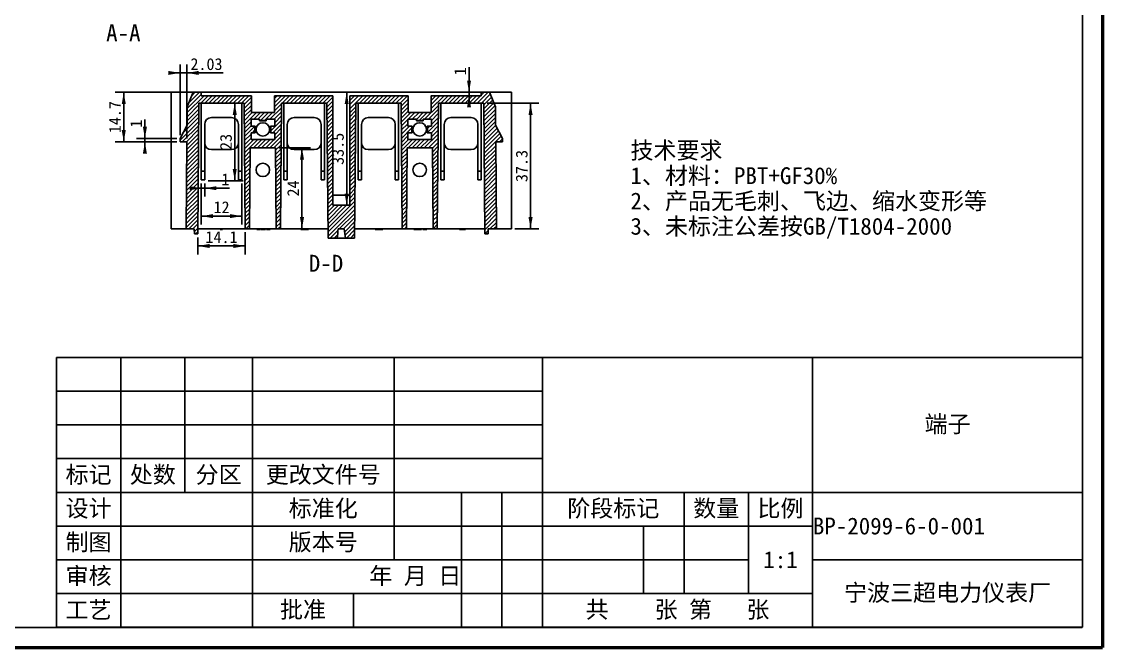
# Model space of a CAD drawing. Header units: millimetres. Extents: x -386 to 595, y -1 to 421.
# Drawn here: x 273.5 to 594.5, y -0.5 to 185.6 of the extents above; entities that cross this region are included whole.
import ezdxf

# ---------------------------------------------------------------- set-up
doc = ezdxf.new("R2010")
doc.units = ezdxf.units.MM
doc.header["$LTSCALE"] = 32.67
doc.layers.get('0').update_dxf_attribs({"linetype": 'CONTINUOUS'})
doc.styles.get("Standard").update_dxf_attribs({"font": '仿宋_GB2312.ttf'})
doc.dimstyles.new('DIMSTYLE_1', dxfattribs={"dimtxt": 3.5, "dimasz": 3.5, "dimexe": 1.25, "dimexo": 0.5, "dimgap": 0.4375, "dimtad": 1, "dimdsep": 46, "dimtxsty": 'Standard', "dimblk": '_FILLED', "dimblk1": '_FILLED', "dimblk2": '_FILLED', "dimcen": 0.09, "dimclrt": 5, "dimadec": 0, "dimazin": 0, "dimtp": 0.3, "dimtm": 0.3, "dimtfac": 1, "dimtofl": 0, "dimtmove": 0, "dimatfit": 3, "dimldrblk": '_FILLED', "dimfxl": 0, "dimtolj": 1, "dimarcsym": 0})
doc.dimstyles.new('DIMSTYLE_11', dxfattribs={"dimtxt": 3.5, "dimasz": 3.5, "dimexe": 1.25, "dimexo": 0.5, "dimgap": 0.4375, "dimtad": 1, "dimdec": 1, "dimdsep": 46, "dimtxsty": 'Standard', "dimblk": '_FILLED', "dimblk1": '_FILLED', "dimblk2": '_FILLED', "dimcen": 0.09, "dimclrt": 5, "dimadec": 0, "dimazin": 0, "dimtp": 0.2, "dimtm": 0.2, "dimtfac": 1, "dimtdec": 1, "dimtofl": 0, "dimtmove": 0, "dimatfit": 3, "dimldrblk": '_FILLED', "dimfxl": 0, "dimtolj": 1, "dimarcsym": 0})
doc.dimstyles.new('DIMSTYLE_2', dxfattribs={"dimtxt": 3.5, "dimasz": 3.5, "dimexe": 1.25, "dimexo": 0.5, "dimgap": 0.4375, "dimtad": 1, "dimdsep": 46, "dimtxsty": 'Standard', "dimblk": '_FILLED', "dimblk1": '_FILLED', "dimblk2": '_FILLED', "dimcen": 0.09, "dimclrt": 5, "dimadec": 0, "dimazin": 0, "dimtp": 0.2, "dimtm": 0.2, "dimtfac": 1, "dimtofl": 0, "dimtmove": 0, "dimatfit": 3, "dimldrblk": '_FILLED', "dimfxl": 0, "dimtolj": 1, "dimarcsym": 0})
doc.dimstyles.new('DIMSTYLE_3', dxfattribs={"dimtxt": 3.5, "dimasz": 3.5, "dimexe": 1.25, "dimexo": 0.5, "dimgap": 0.4375, "dimtad": 1, "dimdsep": 46, "dimtxsty": 'Standard', "dimblk": '_FILLED', "dimblk1": '_FILLED', "dimblk2": '_FILLED', "dimcen": 0.09, "dimclrt": 5, "dimadec": 0, "dimazin": 0, "dimtp": 0.1, "dimtm": 0.1, "dimtfac": 1, "dimtofl": 0, "dimtmove": 0, "dimatfit": 3, "dimldrblk": '_FILLED', "dimfxl": 0, "dimtolj": 1, "dimarcsym": 0})

# ---------------------------------------------------------------- blocks, each defined once
blk = doc.blocks.new('_FILLED')
at = {"color": 0, "linetype": 'ByBlock'}
blk.add_solid([(0, 0), (-1, 0.171), (-1, -0.171)], dxfattribs=at)
blk = doc.blocks.new('*D77')
at = {"color": 6, "linetype": 'Continuous'}
for p, q in [((323.33, 164.62), (301.29, 164.62)), ((303.79, 164.62), (303.79, 157.27)), ((303.79, 149.92), (303.79, 157.27)), ((319.48, 149.92), (301.29, 149.92))]:
    blk.add_line(p, q, dxfattribs=at)
at = {"color": 6, "linetype": 'Continuous', "xscale": 3.5, "yscale": 3.5, "zscale": 3.5}
for p, rotation in [((303.79, 164.62), 90), ((303.79, 149.92), 270)]:
    blk.add_blockref('_FILLED', p, dxfattribs=dict(at, rotation=rotation))
at = {"color": 5, "linetype": 'Continuous', "insert": (299.42, 157.27), "char_height": 3.5, "width": 9.7122, "attachment_point": 2, "rotation": 90, "line_spacing_factor": 0.9}
blk.add_mtext('14.7', dxfattribs=at)
blk = doc.blocks.new('*D78')
at = {"color": 6, "linetype": 'Continuous'}
for p, q in [((326.78, 136.2), (324.28, 136.2)), ((324.28, 136.2), (327.28, 136.2)), ((326.78, 137.63), (326.78, 133.7)), ((335.16, 136.2), (327.28, 136.2)), ((327.78, 137.63), (327.78, 133.7)), ((327.78, 136.2), (335.16, 136.2))]:
    blk.add_line(p, q, dxfattribs=at)
at = {"color": 6, "linetype": 'Continuous', "xscale": 3.5, "yscale": 3.5, "zscale": 3.5}
blk.add_blockref('_FILLED', (326.78, 136.2), dxfattribs=at)
at = {"color": 6, "linetype": 'Continuous', "xscale": 3.5, "yscale": 3.5, "zscale": 3.5, "rotation": 180}
blk.add_blockref('_FILLED', (327.78, 136.2), dxfattribs=at)
at = {"color": 5, "linetype": 'Continuous', "insert": (332.73, 140.57), "char_height": 3.5, "width": 2.428, "attachment_point": 1, "line_spacing_factor": 0.9}
blk.add_mtext('1', dxfattribs=at)
blk = doc.blocks.new('*D79')
at = {"color": 6, "linetype": 'Continuous'}
for p, q in [((326.78, 137.63), (326.78, 125.42)), ((338.78, 137.63), (338.78, 125.42)), ((326.78, 127.92), (332.78, 127.92)), ((338.78, 127.92), (332.78, 127.92))]:
    blk.add_line(p, q, dxfattribs=at)
at = {"color": 6, "linetype": 'Continuous', "xscale": 3.5, "yscale": 3.5, "zscale": 3.5, "rotation": 180}
blk.add_blockref('_FILLED', (326.78, 127.92), dxfattribs=at)
at = {"color": 6, "linetype": 'Continuous', "xscale": 3.5, "yscale": 3.5, "zscale": 3.5}
blk.add_blockref('_FILLED', (338.78, 127.92), dxfattribs=at)
at = {"color": 5, "linetype": 'Continuous', "insert": (332.78, 132.3), "char_height": 3.5, "width": 4.8561, "attachment_point": 2, "line_spacing_factor": 0.9}
blk.add_mtext('12', dxfattribs=at)
blk = doc.blocks.new('*D80')
at = {"color": 6, "linetype": 'Continuous'}
for p, q in [((336.69, 161.42), (336.69, 149.92)), ((336.69, 138.42), (336.69, 149.92)), ((328.78, 138.42), (339.19, 138.42))]:
    blk.add_line(p, q, dxfattribs=at)
at = {"color": 6, "linetype": 'Continuous', "xscale": 3.5, "yscale": 3.5, "zscale": 3.5}
for p, rotation in [((336.69, 161.42), 90), ((336.69, 138.42), 270)]:
    blk.add_blockref('_FILLED', p, dxfattribs=dict(at, rotation=rotation))
at = {"color": 5, "linetype": 'Continuous', "insert": (332.32, 149.92), "char_height": 3.5, "width": 4.8561, "attachment_point": 2, "rotation": 90, "line_spacing_factor": 0.9}
blk.add_mtext('23', dxfattribs=at)
blk = doc.blocks.new('*D81')
at = {"color": 6, "linetype": 'Continuous'}
for p, q in [((349.78, 148.12), (359.13, 148.12)), ((356.63, 148.12), (356.63, 136.12)), ((356.63, 124.12), (356.63, 136.12)), ((351.24, 124.12), (359.13, 124.12))]:
    blk.add_line(p, q, dxfattribs=at)
at = {"color": 6, "linetype": 'Continuous', "xscale": 3.5, "yscale": 3.5, "zscale": 3.5}
for p, rotation in [((356.63, 148.12), 90), ((356.63, 124.12), 270)]:
    blk.add_blockref('_FILLED', p, dxfattribs=dict(at, rotation=rotation))
at = {"color": 5, "linetype": 'Continuous', "insert": (352.25, 136.12), "char_height": 3.5, "width": 4.8561, "attachment_point": 2, "rotation": 90, "line_spacing_factor": 0.9}
blk.add_mtext('24', dxfattribs=at)
blk = doc.blocks.new('*D82')
at = {"color": 6, "linetype": 'Continuous'}
for p, q in [((406.15, 164.62), (406.15, 172.06)), ((406.15, 172.06), (406.15, 164.12)), ((406.15, 161.12), (406.15, 164.12)), ((406.15, 163.62), (406.15, 161.12))]:
    blk.add_line(p, q, dxfattribs=at)
at = {"color": 6, "linetype": 'Continuous', "xscale": 3.5, "yscale": 3.5, "zscale": 3.5}
for p, rotation in [((406.15, 164.62), 270), ((406.15, 163.62), 90)]:
    blk.add_blockref('_FILLED', p, dxfattribs=dict(at, rotation=rotation))
at = {"color": 5, "linetype": 'Continuous', "insert": (401.77, 169.63), "char_height": 3.5, "width": 2.428, "attachment_point": 1, "rotation": 90, "line_spacing_factor": 0.9}
blk.add_mtext('1', dxfattribs=at)
blk = doc.blocks.new('*D83')
at = {"color": 6, "linetype": 'Continuous'}
for p in [(369.88, 164.62), (369.88, 131.12)]:
    blk.add_line(p, (369.88, 147.87), dxfattribs=at)
at = {"color": 6, "linetype": 'Continuous', "xscale": 3.5, "yscale": 3.5, "zscale": 3.5}
for p, rotation in [((369.88, 164.62), 90), ((369.88, 131.12), 270)]:
    blk.add_blockref('_FILLED', p, dxfattribs=dict(at, rotation=rotation))
at = {"color": 5, "linetype": 'Continuous', "insert": (365.51, 147.87), "char_height": 3.5, "width": 9.7122, "attachment_point": 2, "rotation": 90, "line_spacing_factor": 0.9}
blk.add_mtext('33.5', dxfattribs=at)
blk = doc.blocks.new('*D110')
at = {"color": 6, "linetype": 'Continuous'}
for p, q in [((310.06, 150.92), (310.06, 156.56)), ((310.06, 156.56), (310.06, 150.42)), ((319.48, 150.92), (307.56, 150.92)), ((319.48, 149.92), (307.56, 149.92)), ((310.06, 147.42), (310.06, 150.42)), ((310.06, 149.92), (310.06, 147.42))]:
    blk.add_line(p, q, dxfattribs=at)
at = {"color": 6, "linetype": 'Continuous', "xscale": 3.5, "yscale": 3.5, "zscale": 3.5}
for p, rotation in [((310.06, 150.92), 270), ((310.06, 149.92), 90)]:
    blk.add_blockref('_FILLED', p, dxfattribs=dict(at, rotation=rotation))
at = {"color": 5, "linetype": 'Continuous', "insert": (305.69, 154.13), "char_height": 3.5, "width": 2.428, "attachment_point": 1, "rotation": 90, "line_spacing_factor": 0.9}
blk.add_mtext('1', dxfattribs=at)
blk = doc.blocks.new('*D121')
at = {"color": 6, "linetype": 'Continuous'}
for p, q in [((411.5, 161.42), (426.89, 161.42)), ((424.39, 161.42), (424.39, 142.77)), ((424.39, 124.12), (424.39, 142.77)), ((419.73, 124.12), (426.89, 124.12))]:
    blk.add_line(p, q, dxfattribs=at)
at = {"color": 6, "linetype": 'Continuous', "xscale": 3.5, "yscale": 3.5, "zscale": 3.5}
for p, rotation in [((424.39, 161.42), 90), ((424.39, 124.12), 270)]:
    blk.add_blockref('_FILLED', p, dxfattribs=dict(at, rotation=rotation))
at = {"color": 5, "linetype": 'Continuous', "insert": (420.01, 142.77), "char_height": 3.5, "width": 9.7122, "attachment_point": 2, "rotation": 90, "line_spacing_factor": 0.9}
blk.add_mtext('37.3', dxfattribs=at)
blk = doc.blocks.new('*D122')
at = {"color": 6, "linetype": 'Continuous'}
for p, q in [((320.48, 170.37), (317.98, 170.37)), ((317.98, 170.37), (321.5, 170.37)), ((320.48, 151.92), (320.48, 172.87)), ((333.26, 170.37), (321.5, 170.37)), ((322.51, 150.92), (322.51, 172.87)), ((322.51, 170.37), (333.26, 170.37))]:
    blk.add_line(p, q, dxfattribs=at)
at = {"color": 6, "linetype": 'Continuous', "xscale": 3.5, "yscale": 3.5, "zscale": 3.5}
blk.add_blockref('_FILLED', (320.48, 170.37), dxfattribs=at)
at = {"color": 6, "linetype": 'Continuous', "xscale": 3.5, "yscale": 3.5, "zscale": 3.5, "rotation": 180}
blk.add_blockref('_FILLED', (322.51, 170.37), dxfattribs=at)
at = {"color": 5, "linetype": 'Continuous', "insert": (323.55, 174.74), "char_height": 3.5, "width": 9.7122, "attachment_point": 1, "line_spacing_factor": 0.9}
blk.add_mtext('2.03', dxfattribs=at)
blk = doc.blocks.new('*D124')
at = {"color": 6, "linetype": 'Continuous'}
for p, q in [((339.82, 123.12), (339.82, 116.57)), ((325.72, 121.62), (325.72, 116.57)), ((325.72, 119.07), (332.77, 119.07)), ((339.82, 119.07), (332.77, 119.07))]:
    blk.add_line(p, q, dxfattribs=at)
at = {"color": 6, "linetype": 'Continuous', "xscale": 3.5, "yscale": 3.5, "zscale": 3.5, "rotation": 180}
blk.add_blockref('_FILLED', (325.72, 119.07), dxfattribs=at)
at = {"color": 6, "linetype": 'Continuous', "xscale": 3.5, "yscale": 3.5, "zscale": 3.5}
blk.add_blockref('_FILLED', (339.82, 119.07), dxfattribs=at)
at = {"color": 5, "linetype": 'Continuous', "insert": (332.77, 123.45), "char_height": 3.5, "width": 9.7122, "attachment_point": 2, "line_spacing_factor": 0.9}
blk.add_mtext('14.1', dxfattribs=at)
blk = doc.blocks.new('*T129')
at = {"color": 0, "linetype": 'ByBlock', "lineweight": -2}
for p, q in [((0, 0), (304.2, 0)), ((0, 0), (0, -80)), ((19.05, 0), (19.05, -80)), ((38.1, 0), (38.1, -40)), ((58.1, 0), (58.1, -80)), ((100.1, 0), (100.1, -60)), ((144.1, 0), (144.1, -80)), ((224.2, 0), (224.2, -80)), ((304.2, 0), (304.2, -80)), ((0, -10), (144.1, -10)), ((0, -20), (144.1, -20)), ((0, -30), (144.1, -30)), ((0, -40), (304.2, -40)), ((120.1, -40), (120.1, -80)), ((132.1, -40), (132.1, -80)), ((186.1, -40), (186.1, -70)), ((205.15, -40), (205.15, -70)), ((0, -50), (224.2, -50)), ((174.1, -50), (174.1, -70)), ((0, -60), (205.15, -60)), ((224.2, -60), (304.2, -60)), ((0, -70), (224.2, -70)), ((88.1, -70), (88.1, -80)), ((0, -80), (304.2, -80))]:
    blk.add_line(p, q, dxfattribs=at)
at = {"color": 7, "linetype": 'Continuous', "char_height": 5, "attachment_point": 5, "line_spacing_factor": 0.9}
for s, insert, width in [('端子', (264.2, -20), 79.88), ('标记', (9.525, -35), 18.93), ('处数', (28.575, -35), 18.93), ('分区', (48.1, -35), 19.88)]:
    blk.add_mtext(s, dxfattribs=dict(at, insert=insert, width=width))
at = {"color": 7, "linetype": 'Continuous', "char_height": 5}
for s, insert, width, attachment_point in [('更改文件号', (79.1, -35), 41.88, 5), ('设计', (9.525, -45), 18.93, 5), ('标准化', (79.1, -45), 41.88, 5), ('阶段标记', (165.1, -45), 41.88, 5), ('数量 ', (195.625, -45), 18.93, 5), ('比例', (214.675, -45), 18.93, 5), ('BP-2099-6-0-001 ', (224.26, -50), 79.88, 4), ('制图', (9.525, -55), 18.93, 5), ('版本号', (79.1, -55), 41.88, 5), ('1:1', (214.675, -60), 18.93, 5), ('审核', (9.525, -65), 18.93, 5), ('  年 月 日', (120.04, -65), 61.88, 6), ('宁波三超电力仪表厂', (264.2, -70), 79.88, 5), ('工艺', (9.525, -75), 18.93, 5), ('批准', (73.1, -75), 29.88, 5), ('共    张 第   张', (184.15, -75), 79.98, 5)]:
    blk.add_mtext(s, dxfattribs=dict(at, insert=insert, width=width, attachment_point=attachment_point))

msp = doc.modelspace()

# ---------------------------------------------------------------- hatches: boundary and pattern name
at = {"linetype": 'Continuous'}
h = msp.add_hatch(dxfattribs=at)
h.set_pattern_fill('D', color=6, scale=0.852608, angle=45, style=0, pattern_type=0)
h.set_pattern_definition([(45, (0, 0), (-0.6028846, 0.6028846), [])])
edge = h.paths.add_edge_path()
edge.add_line((412.22948, 164.62158), (413.95738, 160.30185))
edge.add_line((414.00499, 154.84631), (413.95738, 160.30185))
edge.add_line((414.00499, 154.84631), (416.07948, 150.92158))
edge.add_line((416.07948, 150.92158), (416.07948, 149.92158))
edge.add_line((416.07948, 149.92158), (414.04796, 149.92158))
edge.add_line((414.27312, 124.12158), (414.04796, 149.92158))
edge.add_line((414.27312, 124.12158), (411.84855, 124.12158))
edge.add_line((411.80928, 122.62158), (411.84855, 124.12158))
edge.add_line((410.83621, 122.62158), (411.80928, 122.62158))
edge.add_line((410.83621, 122.62158), (410.49761, 161.42158))
edge.add_line((397.06136, 161.42158), (410.49761, 161.42158))
edge.add_line((396.73585, 124.12158), (397.06136, 161.42158))
edge.add_line((396.73585, 124.12158), (395.48893, 124.12158))
edge.add_line((395.48893, 124.12158), (395.27948, 148.12158))
edge.add_line((387.77948, 148.12158), (395.27948, 148.12158))
edge.add_line((387.57004, 124.12158), (387.77948, 148.12158))
edge.add_line((387.57004, 124.12158), (386.32312, 124.12158))
edge.add_line((386.32312, 124.12158), (385.99761, 161.42158))
edge.add_line((372.56136, 161.42158), (385.99761, 161.42158))
edge.add_line((372.21229, 121.42158), (372.56136, 161.42158))
edge.add_line((372.21229, 121.42158), (369.49555, 121.42158))
edge.add_spline(control_points=[(369.17869, 124.12158), (369.21877, 123.83023), (369.29456, 123.2416), (369.39902, 122.34107), (369.46398, 121.72991), (369.49555, 121.42158)], knot_values=[0, 0, 0, 0, 0.333333333, 0.666666667, 1, 1, 1, 1], degree=3, periodic=0)
edge.add_line((369.17869, 124.12158), (367.38028, 124.12158))
edge.add_spline(control_points=[(367.06342, 121.42158), (367.09499, 121.72992), (367.15995, 122.3411), (367.26442, 123.24163), (367.3402, 123.83024), (367.38028, 124.12158)], knot_values=[0, 0, 0, 0, 0.333333333, 0.666666667, 1, 1, 1, 1], degree=3, periodic=0)
edge.add_line((367.06342, 121.42158), (364.34668, 121.42158))
edge.add_line((364.34668, 121.42158), (363.99761, 161.42158))
edge.add_line((350.56136, 161.42158), (363.99761, 161.42158))
edge.add_line((350.23585, 124.12158), (350.56136, 161.42158))
edge.add_line((350.23585, 124.12158), (348.98893, 124.12158))
edge.add_line((348.98893, 124.12158), (348.77948, 148.12158))
edge.add_line((341.27948, 148.12158), (348.77948, 148.12158))
edge.add_line((341.07004, 124.12158), (341.27948, 148.12158))
edge.add_line((341.07004, 124.12158), (339.82312, 124.12158))
edge.add_line((339.82312, 124.12158), (339.49761, 161.42158))
edge.add_line((326.06136, 161.42158), (339.49761, 161.42158))
edge.add_line((325.72276, 122.62158), (326.06136, 161.42158))
edge.add_line((324.74969, 122.62158), (325.72276, 122.62158))
edge.add_line((324.74969, 122.62158), (324.71041, 124.12158))
edge.add_line((324.71041, 124.12158), (322.28585, 124.12158))
edge.add_line((322.28585, 124.12158), (322.511, 149.92158))
edge.add_line((322.511, 149.92158), (320.47948, 149.92158))
edge.add_line((320.47948, 149.92158), (320.47948, 150.92158))
edge.add_line((320.47948, 150.92158), (322.55398, 154.84631))
edge.add_line((322.55398, 154.84631), (322.60159, 160.30185))
edge.add_line((324.32948, 164.62158), (322.60159, 160.30185))
edge.add_line((324.32948, 164.62158), (326.77948, 164.62158))
edge.add_line((326.77948, 163.62158), (326.77948, 164.62158))
edge.add_line((341.61367, 163.62158), (326.77948, 163.62158))
edge.add_line((341.61367, 158.62158), (341.61367, 163.62158))
edge.add_line((341.61367, 158.62158), (348.44529, 158.62158))
edge.add_line((348.44529, 158.62158), (348.44529, 163.62158))
edge.add_line((365.77948, 163.62158), (348.44529, 163.62158))
edge.add_line((365.77948, 131.12158), (365.77948, 163.62158))
edge.add_line((365.77948, 131.12158), (370.77948, 131.12158))
edge.add_line((370.77948, 131.12158), (370.77948, 163.62158))
edge.add_line((388.11367, 163.62158), (370.77948, 163.62158))
edge.add_line((388.11367, 158.62158), (388.11367, 163.62158))
edge.add_line((394.94529, 158.62158), (388.11367, 158.62158))
edge.add_line((394.94529, 158.62158), (394.94529, 163.62158))
edge.add_line((409.77948, 163.62158), (394.94529, 163.62158))
edge.add_line((409.77948, 163.62158), (409.77948, 164.62158))
edge.add_line((409.77948, 164.62158), (412.22948, 164.62158))
edge.add_line((388.02948, 156.62158), (388.02948, 154.62158))
edge.add_line((388.02948, 154.62158), (389.18427, 154.62158))
edge.add_line((389.18427, 154.62158), (389.18427, 152.62158))
edge.add_line((389.18427, 152.62158), (388.02948, 152.62158))
edge.add_line((388.02948, 152.62158), (388.02948, 150.62158))
edge.add_line((388.02948, 150.62158), (395.02948, 150.62158))
edge.add_line((395.02948, 150.62158), (395.02948, 152.62158))
edge.add_line((395.02948, 152.62158), (393.8747, 152.62158))
edge.add_line((393.8747, 152.62158), (393.8747, 154.62158))
edge.add_line((393.8747, 154.62158), (395.02948, 154.62158))
edge.add_line((395.02948, 154.62158), (395.02948, 156.62158))
edge.add_line((395.02948, 156.62158), (392.52948, 156.62158))
edge.add_line((392.52948, 156.62158), (392.52948, 156.2168))
edge.add_line((392.52948, 156.2168), (390.52948, 156.2168))
edge.add_line((390.52948, 156.2168), (390.52948, 156.62158))
edge.add_line((390.52948, 156.62158), (388.02948, 156.62158))
edge.add_line((341.52948, 150.62158), (348.52948, 150.62158))
edge.add_line((348.52948, 150.62158), (348.52948, 152.62158))
edge.add_line((347.3747, 152.62158), (348.52948, 152.62158))
edge.add_line((347.3747, 154.62158), (347.3747, 152.62158))
edge.add_line((348.52948, 154.62158), (347.3747, 154.62158))
edge.add_line((348.52948, 154.62158), (348.52948, 156.62158))
edge.add_line((348.52948, 156.62158), (346.02948, 156.62158))
edge.add_line((346.02948, 156.2168), (346.02948, 156.62158))
edge.add_line((344.02948, 156.2168), (346.02948, 156.2168))
edge.add_line((344.02948, 156.62158), (344.02948, 156.2168))
edge.add_line((344.02948, 156.62158), (341.52948, 156.62158))
edge.add_line((341.52948, 156.62158), (341.52948, 154.62158))
edge.add_line((342.68427, 154.62158), (341.52948, 154.62158))
edge.add_line((342.68427, 152.62158), (342.68427, 154.62158))
edge.add_line((341.52948, 152.62158), (342.68427, 152.62158))
edge.add_line((341.52948, 152.62158), (341.52948, 150.62158))

# ---------------------------------------------------------------- linework, layer by layer
at = {"color": 7, "linetype": 'Continuous'}
for p, q in [((317.82948, 164.62158), (317.82948, 124.12158)), ((317.82948, 164.62158), (418.72948, 164.62158)), ((324.32948, 164.62158), (322.60159, 160.30185)), ((326.77948, 163.62158), (326.77948, 164.62158)), ((409.77948, 163.62158), (409.77948, 164.62158)), ((412.22948, 164.62158), (413.95738, 160.30185)), ((418.72948, 164.62158), (418.72948, 124.12158)), ((325.72276, 122.62158), (326.06136, 161.42158)), ((326.06136, 161.42158), (339.49761, 161.42158)), ((341.61367, 163.62158), (326.77948, 163.62158)), ((326.77948, 138.62901), (326.77948, 161.42158)), ((338.77948, 138.62901), (338.77948, 161.42158)), ((339.82312, 124.12158), (339.49761, 161.42158)), ((341.61367, 158.62158), (341.61367, 163.62158)), ((348.44529, 158.62158), (348.44529, 163.62158)), ((365.77948, 163.62158), (348.44529, 163.62158)), ((350.23585, 124.12158), (350.56136, 161.42158)), ((350.56136, 161.42158), (363.99761, 161.42158)), ((351.27948, 138.62901), (351.27948, 161.42158)), ((363.27948, 138.62901), (363.27948, 161.42158)), ((364.34668, 121.42158), (363.99761, 161.42158)), ((365.77948, 131.12158), (365.77948, 163.62158)), ((370.77948, 131.12158), (370.77948, 163.62158)), ((388.11367, 163.62158), (370.77948, 163.62158)), ((372.21229, 121.42158), (372.56136, 161.42158)), ((372.56136, 161.42158), (385.99761, 161.42158)), ((373.27948, 138.62901), (373.27948, 161.42158)), ((385.27948, 161.42158), (385.27948, 138.62901)), ((386.32312, 124.12158), (385.99761, 161.42158)), ((388.11367, 158.62158), (388.11367, 163.62158)), ((409.77948, 163.62158), (394.94529, 163.62158)), ((394.94529, 158.62158), (394.94529, 163.62158)), ((396.73585, 124.12158), (397.06136, 161.42158)), ((397.06136, 161.42158), (410.49761, 161.42158)), ((397.77948, 138.62901), (397.77948, 161.42158)), ((409.77948, 161.42158), (409.77948, 138.62901)), ((410.83621, 122.62158), (410.49761, 161.42158)), ((322.55398, 154.84631), (322.60159, 160.30185)), ((341.61367, 158.62158), (348.44529, 158.62158)), ((394.94529, 158.62158), (388.11367, 158.62158)), ((414.00499, 154.84631), (413.95738, 160.30185)), ((320.47948, 150.92158), (322.55398, 154.84631)), ((327.77948, 138.62901), (327.77948, 155.12158)), ((335.77948, 157.12158), (329.77948, 157.12158)), ((337.77948, 138.62901), (337.77948, 155.12158)), ((341.52948, 156.62158), (341.52948, 154.62158)), ((344.02948, 156.62158), (341.52948, 156.62158)), ((342.77948, 154.62158), (341.52948, 154.62158)), ((342.68427, 152.62158), (342.68427, 154.62158)), ((342.77948, 152.62158), (342.77948, 154.62158)), ((344.02948, 156.12158), (344.02948, 156.62158)), ((344.02948, 156.2168), (346.02948, 156.2168)), ((346.02948, 156.12158), (344.02948, 156.12158)), ((346.02948, 156.12158), (346.02948, 156.62158)), ((348.52948, 156.62158), (346.02948, 156.62158)), ((347.27948, 152.62158), (347.27948, 154.62158)), ((347.27948, 154.62158), (348.52948, 154.62158)), ((347.3747, 154.62158), (347.3747, 152.62158)), ((348.52948, 154.62158), (348.52948, 156.62158)), ((352.27948, 138.62901), (352.27948, 155.12158)), ((360.27948, 157.12158), (354.27948, 157.12158)), ((362.27948, 138.62901), (362.27948, 155.12158)), ((374.27948, 155.12158), (374.27948, 138.62901)), ((382.27948, 157.12158), (376.27948, 157.12158)), ((384.27948, 138.62901), (384.27948, 155.12158)), ((390.52948, 156.62158), (388.02948, 156.62158)), ((388.02948, 156.62158), (388.02948, 154.62158)), ((388.02948, 154.62158), (389.27948, 154.62158)), ((389.18427, 154.62158), (389.18427, 152.62158)), ((389.27948, 152.62158), (389.27948, 154.62158)), ((390.52948, 156.12158), (390.52948, 156.62158)), ((392.52948, 156.2168), (390.52948, 156.2168)), ((390.52948, 156.12158), (392.52948, 156.12158)), ((395.02948, 156.62158), (392.52948, 156.62158)), ((392.52948, 156.12158), (392.52948, 156.62158)), ((393.77948, 154.62158), (395.02948, 154.62158)), ((393.77948, 154.62158), (393.77948, 152.62158)), ((393.8747, 152.62158), (393.8747, 154.62158)), ((395.02948, 154.62158), (395.02948, 156.62158)), ((398.77948, 155.12158), (398.77948, 138.62901)), ((406.77948, 157.12158), (400.77948, 157.12158)), ((408.77948, 138.62901), (408.77948, 155.12158)), ((414.00499, 154.84631), (416.07948, 150.92158)), ((320.47948, 149.92158), (320.47948, 150.92158)), ((341.52948, 152.62158), (341.52948, 150.62158)), ((341.52948, 152.62158), (342.77948, 152.62158)), ((347.27948, 152.62158), (348.52948, 152.62158)), ((348.52948, 150.62158), (348.52948, 152.62158)), ((389.27948, 152.62158), (388.02948, 152.62158)), ((388.02948, 152.62158), (388.02948, 150.62158)), ((393.77948, 152.62158), (395.02948, 152.62158)), ((395.02948, 150.62158), (395.02948, 152.62158)), ((416.07948, 150.92158), (416.07948, 149.92158)), ((322.511, 149.92158), (320.47948, 149.92158)), ((322.28585, 124.12158), (322.511, 149.92158)), ((341.07004, 124.12158), (341.27948, 148.12158)), ((341.27948, 148.12158), (348.77948, 148.12158)), ((341.52948, 150.62158), (348.52948, 150.62158)), ((348.98893, 124.12158), (348.77948, 148.12158)), ((387.57004, 124.12158), (387.77948, 148.12158)), ((387.77948, 148.12158), (395.27948, 148.12158)), ((388.02948, 150.62158), (395.02948, 150.62158)), ((395.48893, 124.12158), (395.27948, 148.12158)), ((416.07948, 149.92158), (414.04796, 149.92158)), ((414.27312, 124.12158), (414.04796, 149.92158)), ((329.77948, 147.62158), (335.77948, 147.62158)), ((354.27948, 147.62158), (360.27948, 147.62158)), ((376.27948, 147.62158), (382.27948, 147.62158)), ((400.77948, 147.62158), (406.77948, 147.62158)), ((327.77948, 141.29323), (326.77948, 141.29323)), ((338.77948, 141.29323), (337.77948, 141.29323)), ((352.27948, 141.29323), (351.27948, 141.29323)), ((363.27948, 141.29323), (362.27948, 141.29323)), ((373.27948, 141.29323), (374.27948, 141.29323)), ((384.27948, 141.29323), (385.27948, 141.29323)), ((397.77948, 141.29323), (398.77948, 141.29323)), ((408.77948, 141.29323), (409.77948, 141.29323)), ((327.77948, 138.62901), (326.77948, 138.62901)), ((338.77948, 138.62901), (337.77948, 138.62901)), ((352.27948, 138.62901), (351.27948, 138.62901)), ((363.27948, 138.62901), (362.27948, 138.62901)), ((373.27948, 138.62901), (374.27948, 138.62901)), ((384.27948, 138.62901), (385.27948, 138.62901)), ((397.77948, 138.62901), (398.77948, 138.62901)), ((408.77948, 138.62901), (409.77948, 138.62901)), ((370.77948, 134.12158), (365.77948, 134.12158)), ((365.77948, 131.12158), (370.77948, 131.12158)), ((317.82948, 124.12158), (324.71041, 124.12158)), ((324.74969, 122.62158), (324.71041, 124.12158)), ((324.74969, 122.62158), (325.72276, 122.62158)), ((364.32312, 124.12158), (325.73585, 124.12158)), ((332.32948, 124.12158), (332.32948, 123.92158)), ((333.07948, 123.92158), (332.32948, 123.92158)), ((332.70448, 124.12158), (332.70448, 123.92158)), ((333.07948, 124.12158), (333.07948, 123.92158)), ((343.23948, 124.12158), (343.23948, 123.92158)), ((343.24995, 124.12158), (343.24995, 123.92158)), ((344.25519, 123.92158), (343.24995, 123.92158)), ((343.32325, 124.12158), (343.32325, 123.92158)), ((344.12954, 124.12158), (344.12954, 123.92158)), ((344.25519, 124.12158), (344.25519, 123.92158)), ((344.47318, 124.12158), (344.47318, 123.92158)), ((345.81764, 123.92158), (344.47318, 123.92158)), ((345.63049, 124.12158), (345.63049, 123.92158)), ((345.81764, 124.12158), (345.81764, 123.92158)), ((346.10948, 124.12158), (346.10948, 123.92158)), ((347.16708, 123.92158), (346.10948, 123.92158)), ((346.81105, 124.12158), (346.81105, 123.92158)), ((347.13566, 124.12158), (347.13566, 123.92158)), ((347.16708, 124.12158), (347.16708, 123.92158)), ((356.32948, 124.12158), (356.32948, 123.92158)), ((358.57948, 123.92158), (356.32948, 123.92158)), ((356.39198, 124.12158), (356.39198, 123.92158)), ((356.45448, 124.12158), (356.45448, 123.92158)), ((356.70448, 124.12158), (356.70448, 123.92158)), ((356.95448, 124.12158), (356.95448, 123.92158)), ((357.39198, 124.12158), (357.39198, 123.92158)), ((357.64198, 124.12158), (357.64198, 123.92158)), ((358.01698, 124.12158), (358.01698, 123.92158)), ((358.26698, 124.12158), (358.26698, 123.92158)), ((358.51698, 124.12158), (358.51698, 123.92158)), ((358.57948, 124.12158), (358.57948, 123.92158)), ((369.17869, 124.12158), (367.38028, 124.12158)), ((410.82312, 124.12158), (372.23585, 124.12158)), ((378.32948, 124.12158), (378.32948, 123.92158)), ((380.57948, 123.92158), (378.32948, 123.92158)), ((378.39198, 124.12158), (378.39198, 123.92158)), ((378.45448, 124.12158), (378.45448, 123.92158)), ((378.70448, 124.12158), (378.70448, 123.92158)), ((378.95448, 124.12158), (378.95448, 123.92158)), ((379.39198, 124.12158), (379.39198, 123.92158)), ((379.51698, 124.12158), (379.51698, 123.92158)), ((379.95448, 124.12158), (379.95448, 123.92158)), ((380.20448, 124.12158), (380.20448, 123.92158)), ((380.45448, 124.12158), (380.45448, 123.92158)), ((380.51698, 124.12158), (380.51698, 123.92158)), ((380.57948, 124.12158), (380.57948, 123.92158)), ((389.77948, 124.12158), (389.77948, 123.92158)), ((392.04138, 123.92158), (389.77948, 123.92158)), ((390.80085, 124.12158), (390.80085, 123.92158)), ((391.85423, 124.12158), (391.85423, 123.92158)), ((392.04138, 124.12158), (392.04138, 123.92158)), ((392.48948, 124.12158), (392.48948, 123.92158)), ((393.66879, 123.92158), (392.48948, 123.92158)), ((392.55696, 124.12158), (392.55696, 123.92158)), ((393.07914, 124.12158), (393.07914, 123.92158)), ((393.60561, 124.12158), (393.60561, 123.92158)), ((393.66879, 124.12158), (393.66879, 123.92158)), ((403.32948, 124.12158), (403.32948, 123.92158)), ((405.08865, 123.92158), (403.32948, 123.92158)), ((404.39755, 124.12158), (404.39755, 123.92158)), ((404.69598, 124.12158), (404.69598, 123.92158)), ((405.08865, 124.12158), (405.08865, 123.92158)), ((410.83621, 122.62158), (411.80928, 122.62158)), ((411.80928, 122.62158), (411.84855, 124.12158)), ((418.72948, 124.12158), (411.84855, 124.12158)), ((364.34668, 121.42158), (372.21229, 121.42158))]:
    msp.add_line(p, q, dxfattribs=at)
for points, const_width in [([(594, 0), (594, 420)], 1), ([(588, 414), (588, 6)], 0.5), ([(588, 6), (30, 6)], 0.5), ([(0, 0), (594, 0)], 1)]:
    msp.add_lwpolyline(points, dxfattribs=dict(at, const_width=const_width))
for centre in [(345.02948, 153.62158), (391.52948, 153.62158), (345.02948, 141.62158), (391.52948, 141.62158)]:
    msp.add_circle(centre, 2, dxfattribs=at)
for centre, start, end in [((329.77948, 155.12158), 90, 180), ((335.77948, 155.12158), 0, 90), ((354.27948, 155.12158), 90, 180), ((360.27948, 155.12158), 0, 90), ((376.27948, 155.12158), 90, 180), ((382.27948, 155.12158), 0, 90), ((400.77948, 155.12158), 90, 180), ((406.77948, 155.12158), 0, 90), ((329.77948, 149.62158), 180, 270), ((335.77948, 149.62158), 270, 360), ((354.27948, 149.62158), 180, 270), ((360.27948, 149.62158), 270, 360), ((376.27948, 149.62158), 180, 270), ((382.27948, 149.62158), 270, 360), ((400.77948, 149.62158), 180, 270), ((406.77948, 149.62158), 270, 360)]:
    msp.add_arc(centre, 2, start, end, dxfattribs=at)
for points in [[(367.06342, 121.42158), (367.15573, 122.32304), (367.25677, 123.22386), (367.38028, 124.12158)], [(369.17869, 124.12158), (369.30219, 123.22386), (369.40324, 122.32304), (369.49555, 121.42158)]]:
    msp.add_open_spline(points, degree=3, dxfattribs=at)

# ---------------------------------------------------------------- block references
msp.add_blockref('*T129', (283.82338, 86.02496))

# ---------------------------------------------------------------- texts
at = {"color": 5, "linetype": 'Continuous', "char_height": 5, "line_spacing_factor": 0.9}
for s, insert, width, attachment_point in [('A-A', (308.76819, 184.73837), 10.4059041, 3), ('技术要求\\P1、材料：PBT+GF30%\\P2、产品无毛刺、飞边、缩水变形等\\P3、未标注公差按GB/T1804-2000', (454.00528, 149.91795), 107.2509225, 1), ('D-D', (368.85527, 116.44801), 10.4059041, 3)]:
    msp.add_mtext(s, dxfattribs=dict(at, insert=insert, width=width, attachment_point=attachment_point))

# ---------------------------------------------------------------- dimensions: what is measured, and where the dimension line sits
at = {"color": 6, "linetype": 'Continuous'}
for base, p1, p2, angle, dimstyle, picture, middle in [((320.47948, 170.36554), (322.511, 150.42158), (320.47948, 151.42158), 180, 'DIMSTYLE_3', '*D122', (328.40303, 170.36554)), ((406.14869, 164.62158), (409.77948, 163.62158), (409.77948, 164.62158), 90, 'DIMSTYLE_3', '*D82', (406.14869, 170.84703)), ((303.79066, 164.62158), (319.97948, 149.92158), (323.82948, 164.62158), 90, 'DIMSTYLE_2', '*D77', (303.79066, 157.27158)), ((369.88029, 164.62158), (370.77948, 131.12158), (409.77948, 164.62158), 90, 'DIMSTYLE_1', '*D83', (369.88029, 147.87158)), ((336.69365, 138.42158), (326.06136, 161.42158), (328.27948, 138.42158), 270, 'DIMSTYLE_2', '*D80', (336.69365, 149.92158)), ((424.38685, 124.12158), (410.99761, 161.42158), (419.22948, 124.12158), 270, 'DIMSTYLE_1', '*D121', (424.38685, 142.77158)), ((310.06247, 150.92158), (319.97948, 149.92158), (319.97948, 150.92158), 90, 'DIMSTYLE_3', '*D110', (310.06247, 155.3475)), ((356.62742, 124.12158), (349.27948, 148.12158), (350.73585, 124.12158), 270, 'DIMSTYLE_2', '*D81', (356.62742, 136.12158))]:
    dim = msp.add_linear_dim(base=base, p1=p1, p2=p2, angle=angle, dimstyle=dimstyle, dxfattribs=at)
    dim.commit()
    dim.dimension.update_dxf_attribs({"geometry": picture, "text_midpoint": middle, "dimtype": 160})
for base, p1, p2, dimstyle, picture, middle in [((327.77948, 136.19921), (326.77948, 133.19921), (327.77948, 133.19921), 'DIMSTYLE_3', '*D78', (333.94596, 136.19921)), ((338.77948, 127.92334), (326.77948, 138.12901), (338.77948, 138.12901), 'DIMSTYLE_2', '*D79', (332.77948, 127.92334)), ((339.82312, 119.07044), (325.72276, 122.12158), (339.82312, 123.62158), 'DIMSTYLE_11', '*D124', (332.77294, 119.07044))]:
    dim = msp.add_linear_dim(base=base, p1=p1, p2=p2, dimstyle=dimstyle, dxfattribs=at)
    dim.commit()
    dim.dimension.update_dxf_attribs({"geometry": picture, "text_midpoint": middle, "dimtype": 160})

doc.saveas('drawing.dxf')
